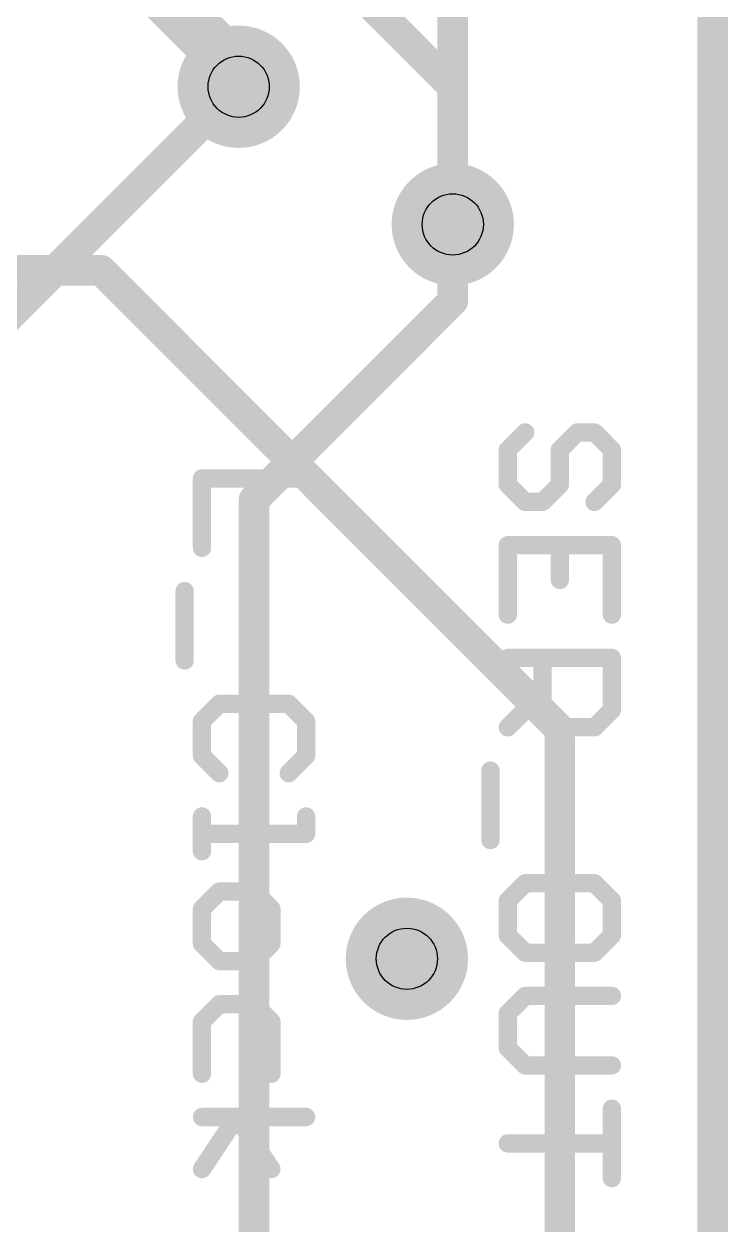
# Model space of a CAD drawing. Extents: x 0 to 108, y -13 to 32.
# Drawn here: x 17.14 to 22.99, y 2.87 to 12.84 of the extents above; entities that cross this region are included whole.
import ezdxf

# ---------------------------------------------------------------- set-up
doc = ezdxf.new("R2010")
doc.units = 0
for name, color, linetype in [('1', 12, 'CONTINUOUS'), ('16', 132, 'CONTINUOUS'), ('18', 110, 'CONTINUOUS'), ('20', 53, 'CONTINUOUS'), ('21', 41, 'CONTINUOUS'), ('44', 253, 'CONTINUOUS')]:
    doc.layers.add(name, color=color, linetype=linetype)

# ---------------------------------------------------------------- blocks, each defined once
blk = doc.blocks.new('ROUNDV')
at = {"const_width": 0.5}
blk.add_lwpolyline([(0, -0.25, 1), (0, 0.25, 1), (0, -0.25)], format="xyb", dxfattribs=at)

msp = doc.modelspace()

# ---------------------------------------------------------------- linework, layer by layer
at = {"layer": '1', "const_width": 0.254}
for points in [[(22.86, 30.48), (22.86, 0)], [(20.701, 12.319), (18.415, 14.605)], [(18.923, 12.573), (18.161, 13.335)], [(18.923, 12.319), (18.923, 12.573)], [(20.701, 11.176), (20.701, 12.319)], [(17.78, 10.795), (15.7734, 10.795)], [(21.59, 6.985), (17.78, 10.795)], [(21.59, 1.27), (21.59, 6.985)]]:
    msp.add_lwpolyline(points, dxfattribs=at)
at = {"layer": '1', "const_width": 0.127}
for points in [[(18.9865, 12.573, 1), (18.8595, 12.573)], [(18.8781, 12.5281, 1), (18.9679, 12.6179)], [(18.8595, 12.319, 1), (18.9865, 12.319)], [(20.7645, 12.319, 1), (20.6375, 12.319)], [(20.6561, 12.2741, 1), (20.7459, 12.3639)], [(20.6375, 11.176, 1), (20.7645, 11.176)], [(17.8249, 10.8399, 1), (17.7351, 10.7501)], [(17.78, 10.7315, 1), (17.78, 10.8585)], [(21.6535, 6.985, 1), (21.5265, 6.985)], [(21.5451, 6.9401, 1), (21.6349, 7.0299)]]:
    msp.add_lwpolyline(points, format="xyb", dxfattribs=at)
at = {"layer": '16', "const_width": 0.254}
for points in [[(22.86, 0), (22.86, 30.48)], [(18.923, 12.319), (16.51, 14.732)], [(20.701, 11.176), (20.701, 14.224)], [(16.51, 9.906), (18.923, 12.319)], [(20.701, 10.541), (20.701, 11.176)], [(19.05, 8.89), (20.701, 10.541)], [(19.05, 1.27), (19.05, 8.89)]]:
    msp.add_lwpolyline(points, dxfattribs=at)
at = {"layer": '16', "const_width": 0.127}
for points in [[(18.9679, 12.2741, 1), (18.8781, 12.3639)], [(18.8781, 12.2741, 1), (18.9679, 12.3639)], [(20.7645, 11.176, 1), (20.6375, 11.176)], [(20.6375, 11.176, 1), (20.7645, 11.176)], [(20.7459, 10.4961, 1), (20.6561, 10.5859)], [(20.6375, 10.541, 1), (20.7645, 10.541)], [(19.1135, 8.89, 1), (18.9865, 8.89)], [(19.0051, 8.9349, 1), (19.0949, 8.8451)]]:
    msp.add_lwpolyline(points, format="xyb", dxfattribs=at)
at = {"layer": '20', "const_width": 0.254}
msp.add_lwpolyline([(22.86, 0), (22.86, 30.48)], dxfattribs=at)
at = {"layer": '21', "const_width": 0.1524}
for points in [[(21.1582, 9.3047), (21.3023, 9.4488)], [(21.7344, 9.4488), (21.5904, 9.3047)], [(21.8785, 9.4488), (21.7344, 9.4488)], [(22.0225, 9.3047), (21.8785, 9.4488)], [(21.1582, 9.0166), (21.1582, 9.3047)], [(21.5904, 9.3047), (21.5904, 9.0166)], [(22.0225, 9.0166), (22.0225, 9.3047)], [(19.4825, 9.0678), (18.6182, 9.0678)], [(18.6182, 9.0678), (18.6182, 8.4916)], [(21.3023, 8.8726), (21.1582, 9.0166)], [(21.5904, 9.0166), (21.4463, 8.8726)], [(21.8785, 8.8726), (22.0225, 9.0166)], [(21.4463, 8.8726), (21.3023, 8.8726)], [(22.0225, 8.5133), (21.1582, 8.5133)], [(21.1582, 8.5133), (21.1582, 7.9371)], [(21.5904, 8.5133), (21.5904, 8.2252)], [(22.0225, 7.9371), (22.0225, 8.5133)], [(18.4741, 8.1323), (18.4741, 7.5561)], [(21.1582, 7.5778), (22.0225, 7.5778)], [(21.4463, 7.1456), (21.4463, 7.5778)], [(22.0225, 7.5778), (22.0225, 7.1456)], [(21.4463, 7.2896), (21.1582, 7.0015)], [(18.7623, 7.1968), (18.6182, 7.0527)], [(19.3385, 7.1968), (18.7623, 7.1968)], [(19.4825, 7.0527), (19.3385, 7.1968)], [(21.5904, 7.0015), (21.4463, 7.1456)], [(22.0225, 7.1456), (21.8785, 7.0015)], [(18.6182, 7.0527), (18.6182, 6.7646)], [(19.4825, 6.7646), (19.4825, 7.0527)], [(21.8785, 7.0015), (21.5904, 7.0015)], [(18.6182, 6.7646), (18.7623, 6.6205)], [(19.3385, 6.6205), (19.4825, 6.7646)], [(21.0141, 6.6422), (21.0141, 6.066)], [(18.6182, 6.2612), (18.6182, 5.9731)], [(19.4825, 6.2612), (19.4825, 6.1172)], [(19.4825, 6.1172), (18.6182, 6.1172)], [(21.3023, 5.7067), (21.1582, 5.5627)], [(21.8785, 5.7067), (21.3023, 5.7067)], [(22.0225, 5.5627), (21.8785, 5.7067)], [(18.7623, 5.6376), (18.6182, 5.4935)], [(19.0504, 5.6376), (18.7623, 5.6376)], [(19.1944, 5.4935), (19.0504, 5.6376)], [(21.1582, 5.5627), (21.1582, 5.2746)], [(22.0225, 5.2746), (22.0225, 5.5627)], [(18.6182, 5.4935), (18.6182, 5.2054)], [(19.1944, 5.2054), (19.1944, 5.4935)], [(21.1582, 5.2746), (21.3023, 5.1305)], [(21.8785, 5.1305), (22.0225, 5.2746)], [(18.6182, 5.2054), (18.7623, 5.0613)], [(19.0504, 5.0613), (19.1944, 5.2054)], [(21.3023, 5.1305), (21.8785, 5.1305)], [(18.7623, 5.0613), (19.0504, 5.0613)], [(21.3023, 4.7712), (21.1582, 4.6272)], [(22.0225, 4.7712), (21.3023, 4.7712)], [(18.7623, 4.702), (18.6182, 4.558)], [(19.0504, 4.702), (18.7623, 4.702)], [(19.1944, 4.558), (19.0504, 4.702)], [(21.1582, 4.6272), (21.1582, 4.339)], [(18.6182, 4.558), (18.6182, 4.1258)], [(19.1944, 4.1258), (19.1944, 4.558)], [(21.1582, 4.339), (21.3023, 4.195)], [(21.3023, 4.195), (22.0225, 4.195)], [(22.0225, 3.8357), (22.0225, 3.2595)], [(18.6182, 3.7665), (19.4825, 3.7665)], [(18.6182, 3.3344), (18.9063, 3.7665)], [(18.9063, 3.7665), (19.1944, 3.3344)], [(21.1582, 3.5476), (22.0225, 3.5476)]]:
    msp.add_lwpolyline(points, dxfattribs=at)
at = {"layer": '21', "const_width": 0.0762}
for points in [[(21.3292, 9.4219, 1), (21.2753, 9.4757)], [(21.7344, 9.4869, 1), (21.7344, 9.4107)], [(21.7614, 9.4219, 1), (21.7075, 9.4757)], [(21.9054, 9.4757, 1), (21.8515, 9.4219)], [(21.8785, 9.4107, 1), (21.8785, 9.4869)], [(21.1963, 9.3047, 1), (21.1201, 9.3047)], [(21.6285, 9.3047, 1), (21.5523, 9.3047)], [(22.0606, 9.3047, 1), (21.9844, 9.3047)], [(21.1313, 9.3317, 1), (21.1851, 9.2778)], [(21.5634, 9.3317, 1), (21.6173, 9.2778)], [(21.9956, 9.2778, 1), (22.0495, 9.3317)], [(18.6182, 9.1059, 1), (18.6182, 9.0297)], [(18.6563, 9.0678, 1), (18.5801, 9.0678)], [(19.4825, 9.0297, 1), (19.4825, 9.1059)], [(21.1851, 9.0436, 1), (21.1313, 8.9897)], [(21.6173, 8.9897, 1), (21.5634, 9.0436)], [(22.0495, 8.9897, 1), (21.9956, 9.0436)], [(21.1201, 9.0166, 1), (21.1963, 9.0166)], [(21.5523, 9.0166, 1), (21.6285, 9.0166)], [(21.9844, 9.0166, 1), (22.0606, 9.0166)], [(21.3023, 8.9107, 1), (21.3023, 8.8345)], [(21.2753, 8.8456, 1), (21.3292, 8.8995)], [(21.4194, 8.8995, 1), (21.4733, 8.8456)], [(21.4463, 8.8345, 1), (21.4463, 8.9107)], [(21.8515, 8.8995, 1), (21.9054, 8.8456)], [(21.1582, 8.5514, 1), (21.1582, 8.4752)], [(21.1963, 8.5133, 1), (21.1201, 8.5133)], [(21.6285, 8.5133, 1), (21.5523, 8.5133)], [(22.0606, 8.5133, 1), (21.9844, 8.5133)], [(22.0225, 8.4752, 1), (22.0225, 8.5514)], [(18.5801, 8.4916, 1), (18.6563, 8.4916)], [(18.5122, 8.1323, 1), (18.436, 8.1323)], [(21.5523, 8.2252, 1), (21.6285, 8.2252)], [(21.1201, 7.9371, 1), (21.1963, 7.9371)], [(21.9844, 7.9371, 1), (22.0606, 7.9371)], [(18.436, 7.5561, 1), (18.5122, 7.5561)], [(21.1582, 7.6159, 1), (21.1582, 7.5397)], [(21.4844, 7.5778, 1), (21.4082, 7.5778)], [(22.0606, 7.5778, 1), (21.9844, 7.5778)], [(22.0225, 7.5397, 1), (22.0225, 7.6159)], [(21.4733, 7.2627, 1), (21.4194, 7.3166)], [(18.7623, 7.2349, 1), (18.7623, 7.1587)], [(18.7892, 7.1698, 1), (18.7353, 7.2237)], [(19.3654, 7.2237, 1), (19.3115, 7.1698)], [(19.3385, 7.1587, 1), (19.3385, 7.2349)], [(21.4082, 7.1456, 1), (21.4844, 7.1456)], [(21.4733, 7.1725, 1), (21.4194, 7.1187)], [(21.9844, 7.1456, 1), (22.0606, 7.1456)], [(22.0495, 7.1187, 1), (21.9956, 7.1725)], [(18.6563, 7.0527, 1), (18.5801, 7.0527)], [(18.5913, 7.0796, 1), (18.6451, 7.0258)], [(19.5206, 7.0527, 1), (19.4444, 7.0527)], [(19.4556, 7.0258, 1), (19.5095, 7.0796)], [(21.1313, 7.0285, 1), (21.1851, 6.9746)], [(21.5904, 7.0396, 1), (21.5904, 6.9634)], [(21.5634, 6.9746, 1), (21.6173, 7.0285)], [(21.8515, 7.0285, 1), (21.9054, 6.9746)], [(21.8785, 6.9634, 1), (21.8785, 7.0396)], [(18.5801, 6.7646, 1), (18.6563, 6.7646)], [(18.6451, 6.7915, 1), (18.5913, 6.7377)], [(19.4444, 6.7646, 1), (19.5206, 6.7646)], [(19.5095, 6.7377, 1), (19.4556, 6.7915)], [(18.7353, 6.5936, 1), (18.7892, 6.6475)], [(19.3115, 6.6475, 1), (19.3654, 6.5936)], [(21.0522, 6.6422, 1), (20.976, 6.6422)], [(18.6563, 6.2612, 1), (18.5801, 6.2612)], [(19.5206, 6.2612, 1), (19.4444, 6.2612)], [(18.6182, 6.1553, 1), (18.6182, 6.0791)], [(19.4825, 6.0791, 1), (19.4825, 6.1553)], [(19.4444, 6.1172, 1), (19.5206, 6.1172)], [(20.976, 6.066, 1), (21.0522, 6.066)], [(18.5801, 5.9731, 1), (18.6563, 5.9731)], [(21.3023, 5.7448, 1), (21.3023, 5.6686)], [(21.3292, 5.6798, 1), (21.2753, 5.7337)], [(21.9054, 5.7337, 1), (21.8515, 5.6798)], [(21.8785, 5.6686, 1), (21.8785, 5.7448)], [(18.7623, 5.6757, 1), (18.7623, 5.5995)], [(18.7892, 5.6106, 1), (18.7353, 5.6645)], [(19.0773, 5.6645, 1), (19.0234, 5.6106)], [(19.0504, 5.5995, 1), (19.0504, 5.6757)], [(21.1963, 5.5627, 1), (21.1201, 5.5627)], [(21.1313, 5.5896, 1), (21.1851, 5.5357)], [(22.0606, 5.5627, 1), (21.9844, 5.5627)], [(21.9956, 5.5357, 1), (22.0495, 5.5896)], [(18.6563, 5.4935, 1), (18.5801, 5.4935)], [(18.5913, 5.5205, 1), (18.6451, 5.4666)], [(19.2325, 5.4935, 1), (19.1563, 5.4935)], [(19.1675, 5.4666, 1), (19.2214, 5.5205)], [(21.1851, 5.3015, 1), (21.1313, 5.2476)], [(21.1201, 5.2746, 1), (21.1963, 5.2746)], [(21.9844, 5.2746, 1), (22.0606, 5.2746)], [(22.0495, 5.2476, 1), (21.9956, 5.3015)], [(18.5801, 5.2054, 1), (18.6563, 5.2054)], [(18.6451, 5.2323, 1), (18.5913, 5.1785)], [(19.1563, 5.2054, 1), (19.2325, 5.2054)], [(19.2214, 5.1785, 1), (19.1675, 5.2323)], [(21.3023, 5.1686, 1), (21.3023, 5.0924)], [(21.2753, 5.1036, 1), (21.3292, 5.1574)], [(21.8515, 5.1574, 1), (21.9054, 5.1036)], [(21.8785, 5.0924, 1), (21.8785, 5.1686)], [(18.7623, 5.0994, 1), (18.7623, 5.0232)], [(18.7353, 5.0344, 1), (18.7892, 5.0883)], [(19.0234, 5.0883, 1), (19.0773, 5.0344)], [(19.0504, 5.0232, 1), (19.0504, 5.0994)], [(21.3023, 4.8093, 1), (21.3023, 4.7331)], [(21.3292, 4.7443, 1), (21.2753, 4.7981)], [(22.0225, 4.7331, 1), (22.0225, 4.8093)], [(18.7623, 4.7401, 1), (18.7623, 4.6639)], [(18.7892, 4.6751, 1), (18.7353, 4.729)], [(19.0773, 4.729, 1), (19.0234, 4.6751)], [(19.0504, 4.6639, 1), (19.0504, 4.7401)], [(21.1963, 4.6272, 1), (21.1201, 4.6272)], [(21.1313, 4.6541, 1), (21.1851, 4.6002)], [(18.6563, 4.558, 1), (18.5801, 4.558)], [(18.5913, 4.5849, 1), (18.6451, 4.531)], [(19.2325, 4.558, 1), (19.1563, 4.558)], [(19.1675, 4.531, 1), (19.2214, 4.5849)], [(21.1851, 4.366, 1), (21.1313, 4.3121)], [(21.1201, 4.339, 1), (21.1963, 4.339)], [(21.3023, 4.2331, 1), (21.3023, 4.1569)], [(21.2753, 4.168, 1), (21.3292, 4.2219)], [(22.0225, 4.1569, 1), (22.0225, 4.2331)], [(18.5801, 4.1258, 1), (18.6563, 4.1258)], [(19.1563, 4.1258, 1), (19.2325, 4.1258)], [(22.0606, 3.8357, 1), (21.9844, 3.8357)], [(18.6182, 3.8046, 1), (18.6182, 3.7284)], [(18.938, 3.7877, 1), (18.8746, 3.7454)], [(18.938, 3.7454, 1), (18.8746, 3.7877)], [(19.4825, 3.7284, 1), (19.4825, 3.8046)], [(21.1582, 3.5857, 1), (21.1582, 3.5095)], [(22.0225, 3.5095, 1), (22.0225, 3.5857)], [(18.5865, 3.3555, 1), (18.6499, 3.3132)], [(19.1627, 3.3132, 1), (19.2261, 3.3555)], [(21.9844, 3.2595, 1), (22.0606, 3.2595)]]:
    msp.add_lwpolyline(points, format="xyb", dxfattribs=at)
at = {"layer": '44'}
for centre in [(18.923, 12.319), (20.701, 11.176), (20.32, 5.08)]:
    msp.add_circle(centre, 0.254, dxfattribs=at)

# ---------------------------------------------------------------- block references
at = {"layer": '18', "xscale": 1.016, "yscale": 1.016}
for p in [(18.923, 12.319), (18.923, 12.319), (20.701, 11.176), (20.701, 11.176), (20.32, 5.08), (20.32, 5.08)]:
    msp.add_blockref('ROUNDV', p, dxfattribs=at)

doc.saveas('drawing.dxf')
